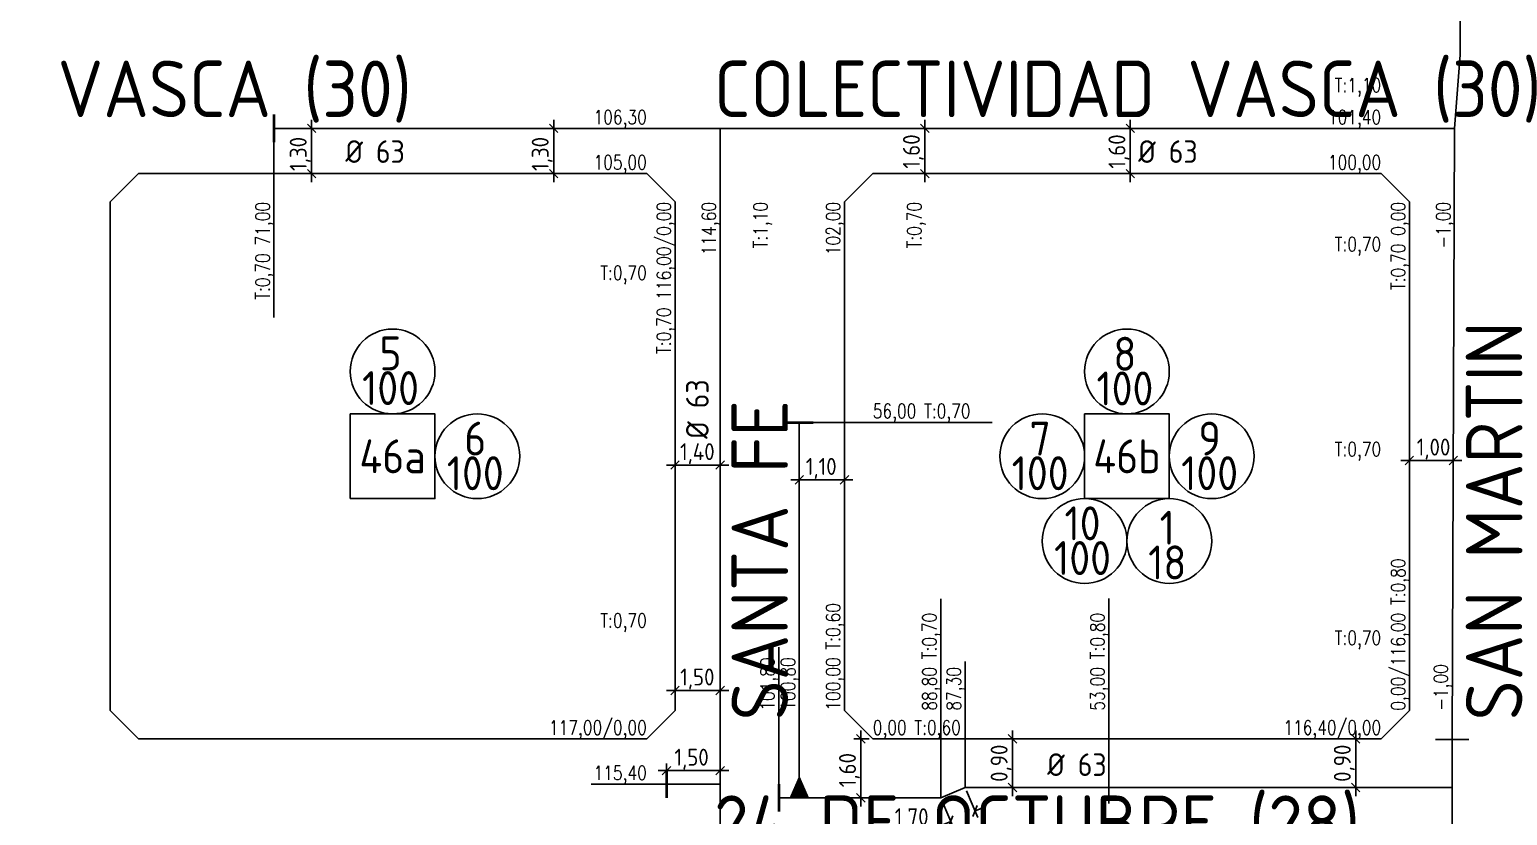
# Model space of a CAD drawing. Extents: x -48 to 13651, y -112 to 3468.
# Drawn here: x 1498 to 1759.6, y 2655.6 to 2794.6 of the extents above; entities that cross this region are included whole.
import ezdxf
from ezdxf.enums import TextEntityAlignment as Align

# ---------------------------------------------------------------- set-up
doc = ezdxf.new("R2010")
doc.units = 0
doc.header["$LTSCALE"] = 6
doc.header["$MEASUREMENT"] = 0
doc.linetypes.add('DASHED2', pattern=[9.525, 6.35, -3.175])
doc.layers.get('0').update_dxf_attribs({"linetype": 'CONTINUOUS'})
doc.layers.get('DEFPOINTS').update_dxf_attribs({"linetype": 'CONTINUOUS'})
for name, color, linetype in [('AMPLIACIONES', 2, 'CONTINUOUS'), ('CAS', 7, 'CONTINUOUS'), ('Caño 110mm', 170, 'CONTINUOUS'), ('COTA', 2, 'CONTINUOUS'), ('Cotas', 7, 'CONTINUOUS'), ('MANZANAS', 7, 'CONTINUOUS'), ('NUMERO-CROQUIS', 13, 'CONTINUOUS'), ('NUMERO-MANZANA', 4, 'CONTINUOUS'), ('P50', 42, 'CONTINUOUS'), ('P63', 172, 'CONTINUOUS'), ('PCAS', 160, 'DASHED2'), ('PROGRESIVA', 60, 'CONTINUOUS'), ('REDUCCIONES', 13, 'CONTINUOUS'), ('TXTDIAMETRO', 7, 'CONTINUOUS')]:
    doc.layers.add(name, color=color, linetype=linetype)
doc.layers.add('ATENCION', color=7, linetype='CONTINUOUS', plot=False)
doc.styles.add('ABADIMTCONDE', font='isocp.shx')
doc.styles.add('GEOSLAB703LTBT', font='isocp.shx', dxfattribs={"width": 0.9, "height": 8})
doc.styles.add('ROMANS', font='romans.shx', dxfattribs={"width": 0.8, "height": 2.5})
doc.dimstyles.new('COTA02', dxfattribs={"dimtxt": 3, "dimasz": 1.5, "dimexe": 1.25, "dimexo": 0.625, "dimgap": 0.3, "dimtad": 1, "dimtoh": 1, "dimdsep": 46, "dimlunit": 6, "dimtxsty": 'ABADIMTCONDE', "dimblk1": 'OBLIQUE', "dimblk2": 'OBLIQUE', "dimsah": 1, "dimcen": 2.5, "dimdle": 1.5, "dimclrd": 60, "dimclre": 60, "dimclrt": 256, "dimadec": 0, "dimazin": 0, "dimtfac": 1, "dimtix": 1, "dimtofl": 0, "dimtmove": 0, "dimatfit": 0, "dimldrblk": 'OBLIQUE', "dimfxl": 1, "dimtolj": 1, "dimtzin": 0, "dimarcsym": 0})

# ---------------------------------------------------------------- blocks, each defined once
blk = doc.blocks.new('D63')
at = {"layer": 'TXTDIAMETRO', "color": 7, "ltscale": 0.1, "style": 'ABADIMTCONDE'}
blk.add_text('Ø 63', height=4, dxfattribs=at).set_placement((0, 0), align=Align.MIDDLE)
blk = doc.blocks.new('_OBLIQUE')
at = {"color": 0, "linetype": 'ByBlock'}
blk.add_line((-0.5, -0.5), (0.5, 0.5), dxfattribs=at)
blk = doc.blocks.new('*D1389')
at = {"layer": 'COTA', "color": 60, "lineweight": -2, "transparency": 16777216}
for p, q in [((1733.64, 2669.15), (1731.48, 2669.15)), ((1732.73, 2659.04), (1732.73, 2670.65)), ((1733.64, 2660.54), (1731.48, 2660.54))]:
    blk.add_line(p, q, dxfattribs=at)
at = {"layer": 'DEFPOINTS', "color": 0, "transparency": 16777216}
for p in [(1732.73, 2669.15), (1734.26, 2669.15), (1734.26, 2660.54)]:
    blk.add_point(p, dxfattribs=at)
at = {"layer": 'COTA', "color": 60, "lineweight": -2, "transparency": 16777216, "xscale": 1.5, "yscale": 1.5, "zscale": 1.5}
for p, rotation in [((1732.73, 2669.15), 90), ((1732.73, 2660.54), 270)]:
    blk.add_blockref('_OBLIQUE', p, dxfattribs=dict(at, rotation=rotation))
at = {"layer": 'COTA', "transparency": 16777216, "insert": (1730.71, 2664.84), "char_height": 3, "attachment_point": 5, "rotation": 90, "style": 'ABADIMTCONDE'}
blk.add_mtext('\\A1;0,90', dxfattribs=at)
blk = doc.blocks.new('Tapa')
at = {"layer": 'Cotas', "lineweight": 40, "ltscale": 3}
blk.add_line((-2.43, 0), (2.43, 0), dxfattribs=at)
blk = doc.blocks.new('*D1688')
at = {"layer": 'COTA', "color": 60, "lineweight": -2, "transparency": 16777216}
for p, q in [((1547.9, 2767.65), (1547.9, 2778.65)), ((1547.49, 2777.15), (1546.65, 2777.15)), ((1547.49, 2769.15), (1546.65, 2769.15))]:
    blk.add_line(p, q, dxfattribs=at)
at = {"layer": 'DEFPOINTS', "color": 0, "transparency": 16777216}
for p in [(1547.9, 2777.15), (1548.11, 2777.15), (1548.11, 2769.15)]:
    blk.add_point(p, dxfattribs=at)
at = {"layer": 'COTA', "color": 60, "lineweight": -2, "transparency": 16777216, "xscale": 1.5, "yscale": 1.5, "zscale": 1.5}
for p, rotation in [((1547.9, 2777.15), 90), ((1547.9, 2769.15), 270)]:
    blk.add_blockref('_OBLIQUE', p, dxfattribs=dict(at, rotation=rotation))
at = {"layer": 'COTA', "transparency": 16777216, "insert": (1545.88, 2772.63), "char_height": 3, "attachment_point": 5, "rotation": 90, "style": 'ABADIMTCONDE'}
blk.add_mtext('\\A1;1,30', dxfattribs=at)
blk = doc.blocks.new('*D1689')
at = {"layer": 'COTA', "color": 60, "lineweight": -2, "transparency": 16777216}
for p, q in [((1590.75, 2767.65), (1590.75, 2778.65)), ((1590.33, 2777.15), (1589.5, 2777.15)), ((1590.33, 2769.15), (1589.5, 2769.15))]:
    blk.add_line(p, q, dxfattribs=at)
at = {"layer": 'DEFPOINTS', "color": 0, "transparency": 16777216}
for p in [(1590.75, 2777.15), (1590.96, 2777.15), (1590.96, 2769.15)]:
    blk.add_point(p, dxfattribs=at)
at = {"layer": 'COTA', "color": 60, "lineweight": -2, "transparency": 16777216, "xscale": 1.5, "yscale": 1.5, "zscale": 1.5}
for p, rotation in [((1590.75, 2777.15), 90), ((1590.75, 2769.15), 270)]:
    blk.add_blockref('_OBLIQUE', p, dxfattribs=dict(at, rotation=rotation))
at = {"layer": 'COTA', "transparency": 16777216, "insert": (1588.72, 2772.63), "char_height": 3, "attachment_point": 5, "rotation": 90, "style": 'ABADIMTCONDE'}
blk.add_mtext('\\A1;1,30', dxfattribs=at)
blk = doc.blocks.new('*D1690')
at = {"layer": 'COTA', "color": 60, "lineweight": -2, "transparency": 16777216}
for p, q in [((1610.73, 2677.72), (1621.73, 2677.72)), ((1612.23, 2677.07), (1612.23, 2678.97)), ((1620.23, 2677.07), (1620.23, 2678.97))]:
    blk.add_line(p, q, dxfattribs=at)
at = {"layer": 'DEFPOINTS', "color": 0, "transparency": 16777216}
for p in [(1612.23, 2676.45), (1620.23, 2677.72), (1620.23, 2676.45)]:
    blk.add_point(p, dxfattribs=at)
at = {"layer": 'COTA', "color": 60, "lineweight": -2, "transparency": 16777216, "xscale": 1.5, "yscale": 1.5, "zscale": 1.5, "rotation": 180}
blk.add_blockref('_OBLIQUE', (1612.23, 2677.72), dxfattribs=at)
at = {"layer": 'COTA', "color": 60, "lineweight": -2, "transparency": 16777216, "xscale": 1.5, "yscale": 1.5, "zscale": 1.5}
blk.add_blockref('_OBLIQUE', (1620.23, 2677.72), dxfattribs=at)
at = {"layer": 'COTA', "transparency": 16777216, "insert": (1616.18, 2679.75), "char_height": 3, "attachment_point": 5, "style": 'ABADIMTCONDE'}
blk.add_mtext('\\A1;1,50', dxfattribs=at)
blk = doc.blocks.new('*D1691')
at = {"layer": 'COTA', "color": 60, "lineweight": -2, "transparency": 16777216}
for p, q in [((1612.23, 2716.94), (1612.23, 2718.84)), ((1620.23, 2716.94), (1620.23, 2718.84)), ((1610.73, 2717.59), (1621.73, 2717.59))]:
    blk.add_line(p, q, dxfattribs=at)
at = {"layer": 'DEFPOINTS', "color": 0, "transparency": 16777216}
for p in [(1612.23, 2716.31), (1620.23, 2717.59), (1620.23, 2716.31)]:
    blk.add_point(p, dxfattribs=at)
at = {"layer": 'COTA', "color": 60, "lineweight": -2, "transparency": 16777216, "xscale": 1.5, "yscale": 1.5, "zscale": 1.5, "rotation": 180}
blk.add_blockref('_OBLIQUE', (1612.23, 2717.59), dxfattribs=at)
at = {"layer": 'COTA', "color": 60, "lineweight": -2, "transparency": 16777216, "xscale": 1.5, "yscale": 1.5, "zscale": 1.5}
blk.add_blockref('_OBLIQUE', (1620.23, 2717.59), dxfattribs=at)
at = {"layer": 'COTA', "transparency": 16777216, "insert": (1616.18, 2719.61), "char_height": 3, "attachment_point": 5, "style": 'ABADIMTCONDE'}
blk.add_mtext('\\A1;1,40', dxfattribs=at)
blk = doc.blocks.new('CUPLARED')
at = {"layer": 'REDUCCIONES'}
blk.add_lwpolyline([(4, 0, 0, 3.5, 0), (0, 0, 3.5, 3.5, 0)], format="xyseb", dxfattribs=at)
blk = doc.blocks.new('*D1692')
at = {"layer": 'COTA', "color": 60, "lineweight": -2, "transparency": 16777216}
for p, q in [((1632.73, 2714.97), (1643.73, 2714.97)), ((1634.23, 2714.59), (1634.23, 2713.72)), ((1642.23, 2714.59), (1642.23, 2713.72))]:
    blk.add_line(p, q, dxfattribs=at)
at = {"layer": 'DEFPOINTS', "color": 0, "transparency": 16777216}
for p in [(1634.23, 2715.21), (1642.23, 2715.21), (1642.23, 2714.97)]:
    blk.add_point(p, dxfattribs=at)
at = {"layer": 'COTA', "color": 60, "lineweight": -2, "transparency": 16777216, "xscale": 1.5, "yscale": 1.5, "zscale": 1.5, "rotation": 180}
blk.add_blockref('_OBLIQUE', (1634.23, 2714.97), dxfattribs=at)
at = {"layer": 'COTA', "color": 60, "lineweight": -2, "transparency": 16777216, "xscale": 1.5, "yscale": 1.5, "zscale": 1.5}
blk.add_blockref('_OBLIQUE', (1642.23, 2714.97), dxfattribs=at)
at = {"layer": 'COTA', "transparency": 16777216, "insert": (1638.11, 2716.99), "char_height": 3, "attachment_point": 5, "style": 'ABADIMTCONDE'}
blk.add_mtext('\\A1;1,10', dxfattribs=at)
blk = doc.blocks.new('*D1693')
at = {"layer": 'COTA', "color": 60, "lineweight": -2, "transparency": 16777216}
for p, q in [((1656.46, 2767.65), (1656.46, 2778.65)), ((1656.28, 2777.15), (1657.71, 2777.15)), ((1656.28, 2769.15), (1657.71, 2769.15))]:
    blk.add_line(p, q, dxfattribs=at)
at = {"layer": 'DEFPOINTS', "color": 0, "transparency": 16777216}
for p in [(1655.65, 2777.15), (1656.46, 2777.15), (1655.65, 2769.15)]:
    blk.add_point(p, dxfattribs=at)
at = {"layer": 'COTA', "color": 60, "lineweight": -2, "transparency": 16777216, "xscale": 1.5, "yscale": 1.5, "zscale": 1.5}
for p, rotation in [((1656.46, 2777.15), 90), ((1656.46, 2769.15), 270)]:
    blk.add_blockref('_OBLIQUE', p, dxfattribs=dict(at, rotation=rotation))
at = {"layer": 'COTA', "transparency": 16777216, "insert": (1654.43, 2773.06), "char_height": 3, "attachment_point": 5, "rotation": 90, "style": 'ABADIMTCONDE'}
blk.add_mtext('\\A1;1,60', dxfattribs=at)
blk = doc.blocks.new('*D1694')
at = {"layer": 'COTA', "color": 60, "lineweight": -2, "transparency": 16777216}
for p, q in [((1692.83, 2767.65), (1692.83, 2778.65)), ((1692.65, 2777.15), (1694.08, 2777.15)), ((1692.65, 2769.15), (1694.08, 2769.15))]:
    blk.add_line(p, q, dxfattribs=at)
at = {"layer": 'DEFPOINTS', "color": 0, "transparency": 16777216}
for p in [(1692.03, 2777.15), (1692.83, 2777.15), (1692.03, 2769.15)]:
    blk.add_point(p, dxfattribs=at)
at = {"layer": 'COTA', "color": 60, "lineweight": -2, "transparency": 16777216, "xscale": 1.5, "yscale": 1.5, "zscale": 1.5}
for p, rotation in [((1692.83, 2777.15), 90), ((1692.83, 2769.15), 270)]:
    blk.add_blockref('_OBLIQUE', p, dxfattribs=dict(at, rotation=rotation))
at = {"layer": 'COTA', "transparency": 16777216, "insert": (1690.81, 2773.06), "char_height": 3, "attachment_point": 5, "rotation": 90, "style": 'ABADIMTCONDE'}
blk.add_mtext('\\A1;1,60', dxfattribs=at)
blk = doc.blocks.new('*D1695')
at = {"layer": 'COTA', "color": 60, "lineweight": -2, "transparency": 16777216}
for p, q in [((1740.73, 2718.39), (1751.5, 2718.39)), ((1742.23, 2718.52), (1742.23, 2717.14)), ((1750, 2718.49), (1750, 2717.14))]:
    blk.add_line(p, q, dxfattribs=at)
at = {"layer": 'DEFPOINTS', "color": 0, "transparency": 16777216}
for p in [(1742.23, 2719.15), (1750, 2719.11), (1750, 2718.39)]:
    blk.add_point(p, dxfattribs=at)
at = {"layer": 'COTA', "color": 60, "lineweight": -2, "transparency": 16777216, "xscale": 1.5, "yscale": 1.5, "zscale": 1.5, "rotation": 180}
blk.add_blockref('_OBLIQUE', (1742.23, 2718.39), dxfattribs=at)
at = {"layer": 'COTA', "color": 60, "lineweight": -2, "transparency": 16777216, "xscale": 1.5, "yscale": 1.5, "zscale": 1.5}
blk.add_blockref('_OBLIQUE', (1750, 2718.39), dxfattribs=at)
at = {"layer": 'COTA', "transparency": 16777216, "insert": (1746.51, 2720.42), "char_height": 3, "attachment_point": 5, "style": 'ABADIMTCONDE'}
blk.add_mtext('\\A1;1,00', dxfattribs=at)
blk = doc.blocks.new('*D1696')
at = {"layer": 'COTA', "color": 60, "lineweight": -2, "transparency": 16777216}
for p, q in [((1672.88, 2669.15), (1670.73, 2669.15)), ((1671.98, 2659.04), (1671.98, 2670.65)), ((1672.88, 2660.54), (1670.73, 2660.54))]:
    blk.add_line(p, q, dxfattribs=at)
at = {"layer": 'DEFPOINTS', "color": 0, "transparency": 16777216}
for p in [(1671.98, 2669.15), (1673.51, 2669.15), (1673.51, 2660.54)]:
    blk.add_point(p, dxfattribs=at)
at = {"layer": 'COTA', "color": 60, "lineweight": -2, "transparency": 16777216, "xscale": 1.5, "yscale": 1.5, "zscale": 1.5}
for p, rotation in [((1671.98, 2669.15), 90), ((1671.98, 2660.54), 270)]:
    blk.add_blockref('_OBLIQUE', p, dxfattribs=dict(at, rotation=rotation))
at = {"layer": 'COTA', "transparency": 16777216, "insert": (1669.96, 2664.84), "char_height": 3, "attachment_point": 5, "rotation": 90, "style": 'ABADIMTCONDE'}
blk.add_mtext('\\A1;0,90', dxfattribs=at)
blk = doc.blocks.new('*D1697')
at = {"layer": 'COTA', "color": 60, "lineweight": -2, "transparency": 16777216}
for p, q in [((1659.51, 2658.13), (1661.52, 2653.41)), ((1663.83, 2659.97), (1665.84, 2655.25)), ((1665.35, 2656.4), (1666.73, 2656.98)), ((1657.35, 2652.99), (1651.19, 2652.99)), ((1661.03, 2654.56), (1657.35, 2652.99))]:
    blk.add_line(p, q, dxfattribs=at)
at = {"layer": 'DEFPOINTS', "color": 0, "transparency": 16777216}
for p in [(1659.26, 2658.71), (1663.58, 2660.54), (1665.35, 2656.4)]:
    blk.add_point(p, dxfattribs=at)
at = {"layer": 'COTA', "color": 60, "lineweight": -2, "transparency": 16777216, "xscale": 1.5, "yscale": 1.5, "zscale": 1.5}
for p, rotation in [((1661.03, 2654.56), 23.04306200177639), ((1665.35, 2656.4), 203.0430620017763)]:
    blk.add_blockref('_OBLIQUE', p, dxfattribs=dict(at, rotation=rotation))
at = {"layer": 'COTA', "transparency": 16777216, "insert": (1654.12, 2655.02), "char_height": 3, "attachment_point": 5, "style": 'ABADIMTCONDE'}
blk.add_mtext('\\A1;1,70', dxfattribs=at)
blk = doc.blocks.new('*D1698')
at = {"layer": 'COTA', "color": 60, "lineweight": -2, "transparency": 16777216}
for p, q in [((1646.61, 2669.15), (1643.88, 2669.15)), ((1645.13, 2657.21), (1645.13, 2670.65)), ((1646.12, 2658.71), (1643.88, 2658.71))]:
    blk.add_line(p, q, dxfattribs=at)
at = {"layer": 'DEFPOINTS', "color": 0, "transparency": 16777216}
for p in [(1645.13, 2669.15), (1647.23, 2669.15), (1646.75, 2658.71)]:
    blk.add_point(p, dxfattribs=at)
at = {"layer": 'COTA', "color": 60, "lineweight": -2, "transparency": 16777216, "xscale": 1.5, "yscale": 1.5, "zscale": 1.5}
for p, rotation in [((1645.13, 2669.15), 90), ((1645.13, 2658.71), 270)]:
    blk.add_blockref('_OBLIQUE', p, dxfattribs=dict(at, rotation=rotation))
at = {"layer": 'COTA', "transparency": 16777216, "insert": (1643.11, 2663.62), "char_height": 3, "attachment_point": 5, "rotation": 90, "style": 'ABADIMTCONDE'}
blk.add_mtext('\\A1;1,60', dxfattribs=at)
blk = doc.blocks.new('*D1722')
at = {"layer": 'COTA', "color": 60, "lineweight": -2, "transparency": 16777216}
for p, q in [((1609.22, 2663.53), (1621.73, 2663.53)), ((1610.72, 2661.77), (1610.72, 2664.78)), ((1620.23, 2661.77), (1620.23, 2664.78))]:
    blk.add_line(p, q, dxfattribs=at)
at = {"layer": 'DEFPOINTS', "color": 0, "transparency": 16777216}
for p in [(1620.23, 2663.53), (1610.72, 2661.15), (1620.23, 2661.15)]:
    blk.add_point(p, dxfattribs=at)
at = {"layer": 'COTA', "color": 60, "lineweight": -2, "transparency": 16777216, "xscale": 1.5, "yscale": 1.5, "zscale": 1.5, "rotation": 180}
blk.add_blockref('_OBLIQUE', (1610.72, 2663.53), dxfattribs=at)
at = {"layer": 'COTA', "color": 60, "lineweight": -2, "transparency": 16777216, "xscale": 1.5, "yscale": 1.5, "zscale": 1.5}
blk.add_blockref('_OBLIQUE', (1620.23, 2663.53), dxfattribs=at)
at = {"layer": 'COTA', "transparency": 16777216, "insert": (1615.16, 2665.56), "char_height": 3, "attachment_point": 5, "style": 'ABADIMTCONDE'}
blk.add_mtext('\\A1;1,50', dxfattribs=at)

msp = doc.modelspace()

# ---------------------------------------------------------------- linework, layer by layer
at = {"layer": 'CAS', "ltscale": 0.1}
for p, q in [((1752.752, 2669.068), (1746.85, 2669.068)), ((1689.015, 2657.725), (1689.015, 2663.363))]:
    msp.add_line(p, q, dxfattribs=at)
at = {"layer": 'Caño 110mm', "ltscale": 0.1}
for p, q in [((1749.801, 2660.544), (1749.801, 2669.068)), ((1749.828, 2660.544), (1689.015, 2660.544)), ((1749.801, 2584.508), (1749.801, 2660.544))]:
    msp.add_line(p, q, dxfattribs=at)
at = {"layer": 'MANZANAS'}
for p, q in [((1517.234, 2769.145), (1512.234, 2764.145)), ((1607.234, 2769.145), (1517.234, 2769.145)), ((1612.234, 2764.145), (1607.234, 2769.145)), ((1647.234, 2769.145), (1642.234, 2764.145)), ((1737.234, 2769.145), (1647.234, 2769.145)), ((1742.234, 2764.145), (1737.234, 2769.145)), ((1512.234, 2764.145), (1512.234, 2674.145)), ((1612.234, 2674.145), (1612.234, 2764.145)), ((1642.234, 2764.145), (1642.234, 2674.145)), ((1742.234, 2674.145), (1742.234, 2764.145)), ((1512.234, 2674.145), (1517.234, 2669.145)), ((1607.234, 2669.145), (1612.234, 2674.145)), ((1647.234, 2669.145), (1642.234, 2674.145)), ((1737.234, 2669.145), (1742.234, 2674.145)), ((1517.234, 2669.145), (1607.234, 2669.145)), ((1647.234, 2669.145), (1737.234, 2669.145))]:
    msp.add_line(p, q, dxfattribs=at)
at = {"layer": 'NUMERO-CROQUIS'}
for centre in [(1562.234, 2734.145), (1692.234, 2734.145), (1577.234, 2719.145), (1677.234, 2719.145), (1707.234, 2719.145), (1684.734, 2704.145), (1699.734, 2704.145)]:
    msp.add_circle(centre, 7.5, dxfattribs=at)
at = {"layer": 'NUMERO-MANZANA'}
for points in [[(1554.734, 2711.645), (1569.734, 2711.645), (1569.734, 2726.645), (1554.734, 2726.645)], [(1684.734, 2711.645), (1699.734, 2711.645), (1699.734, 2726.645), (1684.734, 2726.645)]]:
    msp.add_lwpolyline(points, close=True, dxfattribs=at)
at = {"layer": 'P50'}
msp.add_line((1634.234, 2725.145), (1634.234, 2658.706), dxfattribs=at)
at = {"layer": 'P63'}
for p, q in [((1751.234, 2790.145), (1751.234, 2847.145)), ((1750.234, 2777.145), (1751.234, 2790.145)), ((1620.234, 2777.145), (1541.234, 2777.145)), ((1620.234, 2661.145), (1620.234, 2777.145)), ((1620.234, 2777.145), (1634.234, 2777.145)), ((1750.234, 2777.145), (1634.234, 2777.145)), ((1749.801, 2669.068), (1750.234, 2777.145)), ((1610.717, 2661.145), (1620.234, 2661.145)), ((1620.234, 2645.206), (1620.234, 2661.145)), ((1634.234, 2658.706), (1630.623, 2658.706)), ((1659.262, 2658.706), (1634.234, 2658.706)), ((1663.584, 2660.544), (1659.262, 2658.706)), ((1689.015, 2660.544), (1663.584, 2660.544))]:
    msp.add_line(p, q, dxfattribs=at)
at = {"layer": 'PROGRESIVA'}
for p, q in [((1541.234, 2743.714), (1541.234, 2777.145)), ((1634.234, 2725.145), (1668.345, 2725.145)), ((1659.262, 2658.706), (1659.262, 2693.907)), ((1689.015, 2660.544), (1689.015, 2693.975)), ((1630.623, 2658.706), (1630.623, 2685.386)), ((1663.584, 2660.544), (1663.584, 2682.852)), ((1610.717, 2661.145), (1597.389, 2661.145))]:
    msp.add_line(p, q, dxfattribs=at)

# ---------------------------------------------------------------- block references
at = {"layer": 'AMPLIACIONES', "ltscale": 0.1}
for p in [(1559.147, 2773.05), (1699.497, 2773.05), (1683.389, 2664.596)]:
    msp.add_blockref('D63', p, dxfattribs=at)
at = {"layer": 'COTA', "rotation": 90}
msp.add_blockref('CUPLARED', (1634.234, 2658.706), dxfattribs=at)
at = {"layer": 'PCAS', "rotation": 270}
for p in [(1541.234, 2777.145), (1610.717, 2661.145), (1630.623, 2658.706)]:
    msp.add_blockref('Tapa', p, dxfattribs=at)
at = {"layer": 'PCAS'}
msp.add_blockref('Tapa', (1634.234, 2725.145), dxfattribs=at)
at = {"layer": 'TXTDIAMETRO', "ltscale": 0.1, "rotation": 90}
msp.add_blockref('D63', (1616.182, 2727.487), dxfattribs=at)

# ---------------------------------------------------------------- texts
at = {"layer": 'ATENCION', "style": 'GEOSLAB703LTBT'}
for s, p in [('COLECTIVIDAD VASCA (30)', (1419.141, 2784.145)), ('COLECTIVIDAD VASCA (30)', (1619.141, 2784.145)), ('24 DE OCTUBRE (28)', (1619.141, 2654.145))]:
    msp.add_text(s, height=10, dxfattribs=at).set_placement(p, align=Align.MIDDLE_LEFT)
for s, p in [('SAN MARTIN', (1757.234, 2672.415)), ('SANTA FE', (1627.234, 2672.415))]:
    msp.add_text(s, height=10, rotation=90, dxfattribs=at).set_placement(p, align=Align.MIDDLE_LEFT)
at = {"layer": 'NUMERO-CROQUIS', "style": 'GEOSLAB703LTBT'}
for s, p in [('5', (1561.869, 2737.346)), ('8', (1691.869, 2737.277)), ('100', (1561.869, 2731.211)), ('100', (1691.869, 2731.142)), ('6', (1576.869, 2722.277)), ('7', (1676.869, 2722.277)), ('9', (1706.869, 2722.277)), ('100', (1576.869, 2716.142)), ('100', (1676.869, 2716.142)), ('100', (1706.869, 2716.142)), ('10', (1684.369, 2707.277)), ('1', (1699.369, 2706.503)), ('100', (1684.369, 2701.142)), ('18', (1699.369, 2700.367))]:
    msp.add_text(s, height=6, dxfattribs=at).set_placement(p, align=Align.MIDDLE)
at = {"layer": 'NUMERO-MANZANA', "style": 'GEOSLAB703LTBT'}
for s, p in [('46a', (1562.234, 2719.145)), ('46b', (1692.234, 2719.145))]:
    msp.add_text(s, height=6, dxfattribs=at).set_placement(p, align=Align.MIDDLE)
at = {"layer": 'PROGRESIVA', "style": 'ROMANS', "width": 0.8}
for s, p in [('T:1,10', (1737.234, 2782.802)), ('106,30', (1607.234, 2777.145)), ('101,40', (1737.234, 2777.145)), ('105,00', (1607.234, 2769.145)), ('100,00', (1737.234, 2769.145)), ('T:0,70', (1737.234, 2754.675)), ('T:0,70', (1607.234, 2749.606)), ('T:0,70', (1737.234, 2718.391)), ('T:0,70', (1607.234, 2688.09)), ('T:0,70', (1737.234, 2685.033)), ('117,00/0,00', (1607.234, 2669.145)), ('116,40/0,00', (1737.234, 2669.145)), ('115,40', (1607.234, 2661.145))]:
    msp.add_text(s, height=2.5, dxfattribs=at).set_placement(p, align=Align.BOTTOM_RIGHT)
for s, p in [('T:0,70 71,00', (1541.234, 2764.145)), ('T:0,70 116,00/0,00', (1612.234, 2764.145)), ('114,60', (1620.234, 2764.145)), ('T:1,10', (1629.345, 2764.145)), ('102,00', (1642.234, 2764.145)), ('T:0,70', (1656.592, 2764.145)), ('T:0,70 0,00', (1742.234, 2764.145)), ('-1,00', (1750.234, 2764.145))]:
    msp.add_text(s, height=2.5, rotation=90, dxfattribs=at).set_placement(p, align=Align.BOTTOM_RIGHT)
for s, p in [('56,00 T:0,70', (1647.234, 2725.145)), ('0,00 T:0,60', (1647.234, 2669.145))]:
    msp.add_text(s, height=2.5, dxfattribs=at).set_placement(p, align=Align.BOTTOM_LEFT)
for s, p in [('0,00/116,00 T:0,80', (1742.234, 2674.145)), ('100,00 T:0,60', (1642.234, 2674.145)), ('88,80 T:0,70', (1659.262, 2674.145)), ('53,00 T:0,80', (1689.015, 2674.145)), ('101,80', (1630.616, 2674.145)), ('100,80', (1634.234, 2674.145)), ('-1,00', (1749.801, 2674.145)), ('87,30', (1663.584, 2674.145))]:
    msp.add_text(s, height=2.5, rotation=90, dxfattribs=at).set_placement(p, align=Align.BOTTOM_LEFT)

# ---------------------------------------------------------------- dimensions: what is measured, and where the dimension line sits
at = {"layer": 'COTA'}
for base, p1, p2, angle, text, picture, middle, dimtype in [((1547.903, 2777.145), (1548.112, 2769.145), (1548.112, 2777.145), 90, '1,30', '*D1688', (1547.903, 2772.634), 160), ((1590.747, 2777.145), (1590.955, 2769.145), (1590.955, 2777.145), 90, '1,30', '*D1689', (1590.747, 2772.634), 160), ((1656.458, 2777.145), (1655.653, 2769.145), (1655.653, 2777.145), 90, '1,60', '*D1693', (1656.458, 2773.062), 160), ((1692.833, 2777.145), (1692.028, 2769.145), (1692.028, 2777.145), 90, '1,60', '*D1694', (1692.833, 2773.062), 160), ((1645.134, 2669.145), (1646.748, 2658.706), (1647.234, 2669.145), 90, '1,60', '*D1698', (1645.134, 2663.621), 160), ((1665.349, 2656.395), (1659.262, 2658.706), (1663.584, 2660.544), 23.04306, '1,70', '*D1697', (1654.12, 2652.991), 161)]:
    dim = msp.add_linear_dim(base=base, p1=p1, p2=p2, angle=angle, text=text, dimstyle='COTA02', dxfattribs=at)
    dim.commit()
    dim.dimension.update_dxf_attribs({"geometry": picture, "text_midpoint": middle, "dimtype": dimtype})
for base, p1, p2, text, picture, middle in [((1620.234, 2717.587), (1612.234, 2716.31), (1620.234, 2716.31), '1,40', '*D1691', (1616.177, 2717.587)), ((1750.001, 2718.391), (1742.234, 2719.145), (1750.001, 2719.114), '1,00', '*D1695', (1746.513, 2718.391)), ((1642.234, 2714.967), (1634.234, 2715.21), (1642.234, 2715.21), '1,10', '*D1692', (1638.113, 2714.967)), ((1620.234, 2677.722), (1612.234, 2676.445), (1620.234, 2676.445), '1,50', '*D1690', (1616.177, 2677.722)), ((1620.234, 2663.531), (1610.717, 2661.145), (1620.234, 2661.145), '1,50', '*D1722', (1615.16, 2663.531))]:
    dim = msp.add_linear_dim(base=base, p1=p1, p2=p2, text=text, dimstyle='COTA02', dxfattribs=at)
    dim.commit()
    dim.dimension.update_dxf_attribs({"geometry": picture, "text_midpoint": middle, "dimtype": 160})
for base, p1, p2, picture, middle in [((1671.982, 2669.145), (1673.508, 2660.544), (1673.508, 2669.145), '*D1696', (1669.957, 2664.845)), ((1732.734, 2669.145), (1734.261, 2660.544), (1734.261, 2669.145), '*D1389', (1730.709, 2664.845))]:
    dim = msp.add_linear_dim(base=base, p1=p1, p2=p2, angle=90, text='0,90', dimstyle='COTA02', dxfattribs=at)
    dim.commit()
    dim.dimension.update_dxf_attribs({"geometry": picture, "text_midpoint": middle})

doc.saveas('drawing.dxf')
